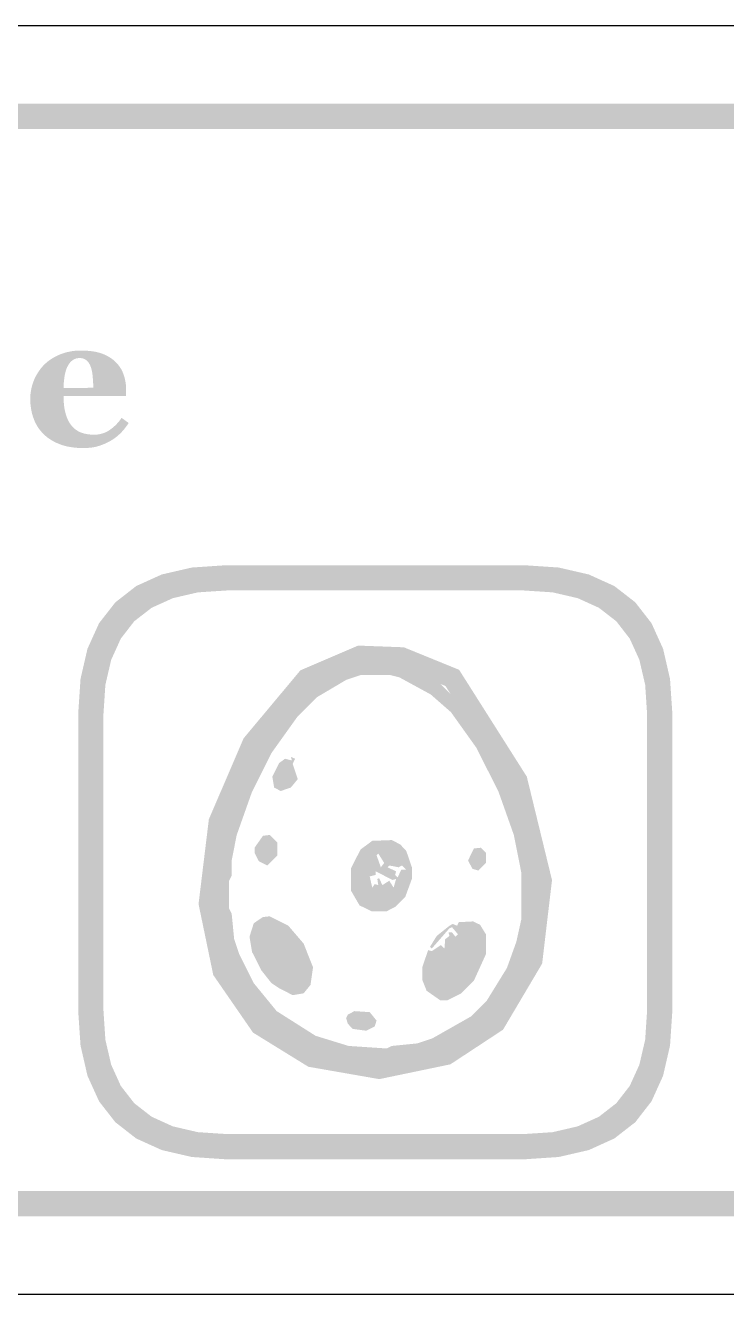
# Model space of a CAD drawing. Header units: millimetres. Extents: x 6 to 297, y 55 to 451.
# Drawn here: x 254.26 to 265.36, y 293.16 to 313.24 of the extents above; entities that cross this region are included whole.
import ezdxf

# ---------------------------------------------------------------- set-up
doc = ezdxf.new("R2010")
doc.units = ezdxf.units.MM
doc.layers.add('CUT', color=1, linetype='Continuous')
doc.layers.add('RASTER', color=7, linetype='Continuous')

msp = doc.modelspace()

# ---------------------------------------------------------------- hatches: boundary and pattern name
at = {"layer": 'RASTER'}
h = msp.add_hatch(color=7, dxfattribs=at)
h.paths.add_polyline_path([(208.2, 309.8), (208.234, 310.316), (208.337, 310.763), (208.509, 311.141), (208.75, 311.45), (209.059, 311.691), (209.438, 311.863), (209.884, 311.966), (210.4, 312), (267.6, 312), (268.116, 311.966), (268.563, 311.863), (268.941, 311.691), (269.25, 311.45), (269.491, 311.141), (269.663, 310.763), (269.766, 310.316), (269.8, 309.8), (269.8, 296.6), (269.766, 296.084), (269.662, 295.638), (269.491, 295.259), (269.25, 294.95), (268.941, 294.709), (268.563, 294.537), (268.116, 294.434), (267.6, 294.4), (210.4, 294.4), (209.884, 294.434), (209.438, 294.537), (209.059, 294.709), (208.75, 294.95), (208.509, 295.259), (208.337, 295.638), (208.234, 296.084), (208.2, 296.6)])
h.paths.add_polyline_path([(208.6, 309.8), (208.6, 296.6), (208.628, 296.178), (208.712, 295.813), (208.853, 295.503), (209.05, 295.25), (209.303, 295.053), (209.613, 294.912), (209.978, 294.828), (210.4, 294.8), (267.6, 294.8), (268.022, 294.828), (268.388, 294.912), (268.697, 295.053), (268.95, 295.25), (269.147, 295.503), (269.287, 295.813), (269.372, 296.178), (269.4, 296.6), (269.4, 309.8), (269.372, 310.222), (269.287, 310.588), (269.147, 310.897), (268.95, 311.15), (268.697, 311.347), (268.388, 311.488), (268.022, 311.572), (267.6, 311.6), (210.4, 311.6), (209.978, 311.572), (209.613, 311.488), (209.303, 311.347), (209.05, 311.15), (208.853, 310.897), (208.712, 310.588), (208.628, 310.222), (208.6, 309.8)], flags=0)
h = msp.add_hatch(color=7, dxfattribs=at)
h.paths.add_polyline_path([(255.898, 306.95), (255.885, 306.929), (255.871, 306.909), (255.856, 306.889), (255.841, 306.869), (255.825, 306.849), (255.809, 306.83), (255.792, 306.811), (255.774, 306.793), (255.755, 306.774), (255.736, 306.757), (255.717, 306.74), (255.696, 306.724), (255.676, 306.708), (255.654, 306.694), (255.632, 306.679), (255.609, 306.666), (255.585, 306.652), (255.56, 306.64), (255.535, 306.628), (255.51, 306.617), (255.486, 306.607), (255.461, 306.598), (255.436, 306.589), (255.411, 306.582), (255.385, 306.575), (255.359, 306.569), (255.331, 306.564), (255.303, 306.56), (255.273, 306.557), (255.243, 306.555), (255.212, 306.554), (255.18, 306.553), (255.127, 306.554), (255.075, 306.557), (255.026, 306.562), (254.978, 306.569), (254.932, 306.577), (254.888, 306.588), (254.846, 306.6), (254.806, 306.615), (254.767, 306.631), (254.73, 306.648), (254.695, 306.667), (254.662, 306.687), (254.63, 306.708), (254.6, 306.731), (254.572, 306.755), (254.546, 306.78), (254.521, 306.807), (254.498, 306.835), (254.476, 306.863), (254.456, 306.894), (254.438, 306.925), (254.421, 306.957), (254.406, 306.991), (254.393, 307.026), (254.381, 307.061), (254.37, 307.098), (254.362, 307.135), (254.355, 307.173), (254.349, 307.212), (254.345, 307.251), (254.343, 307.291), (254.342, 307.332), (254.343, 307.37), (254.345, 307.406), (254.35, 307.443), (254.356, 307.479), (254.363, 307.514), (254.373, 307.55), (254.384, 307.584), (254.397, 307.619), (254.411, 307.653), (254.427, 307.685), (254.445, 307.717), (254.463, 307.748), (254.484, 307.778), (254.505, 307.807), (254.528, 307.835), (254.553, 307.863), (254.579, 307.888), (254.606, 307.912), (254.635, 307.935), (254.666, 307.957), (254.698, 307.977), (254.732, 307.996), (254.767, 308.014), (254.804, 308.031), (254.843, 308.046), (254.882, 308.059), (254.923, 308.07), (254.965, 308.079), (255.008, 308.087), (255.052, 308.092), (255.097, 308.095), (255.143, 308.096), (255.193, 308.095), (255.241, 308.092), (255.287, 308.089), (255.33, 308.083), (255.371, 308.076), (255.41, 308.068), (255.446, 308.057), (255.48, 308.046), (255.512, 308.033), (255.543, 308.019), (255.573, 308.003), (255.601, 307.986), (255.627, 307.969), (255.652, 307.95), (255.676, 307.929), (255.698, 307.908), (255.719, 307.887), (255.737, 307.864), (255.755, 307.841), (255.771, 307.817), (255.785, 307.792), (255.798, 307.766), (255.81, 307.739), (255.82, 307.711), (255.829, 307.683), (255.837, 307.654), (255.843, 307.624), (255.849, 307.595), (255.853, 307.565), (255.856, 307.535), (255.858, 307.504), (255.858, 307.473), (255.858, 307.378), (254.868, 307.378), (254.87, 307.305), (254.875, 307.237), (254.884, 307.173), (254.897, 307.113), (254.913, 307.059), (254.933, 307.008), (254.957, 306.962), (254.984, 306.921), (255.015, 306.884), (255.05, 306.852), (255.09, 306.825), (255.133, 306.803), (255.182, 306.786), (255.234, 306.774), (255.29, 306.767), (255.351, 306.764), (255.385, 306.765), (255.418, 306.769), (255.451, 306.775), (255.482, 306.783), (255.513, 306.794), (255.542, 306.806), (255.571, 306.822), (255.599, 306.84), (255.626, 306.859), (255.652, 306.88), (255.677, 306.902), (255.701, 306.925), (255.724, 306.95), (255.746, 306.975), (255.766, 307.002), (255.786, 307.031)])
h.paths.add_polyline_path([(255.338, 307.507), (255.338, 307.529), (255.338, 307.551), (255.337, 307.573), (255.336, 307.596), (255.335, 307.618), (255.333, 307.641), (255.331, 307.664), (255.329, 307.687), (255.327, 307.709), (255.324, 307.731), (255.321, 307.751), (255.317, 307.771), (255.313, 307.789), (255.309, 307.806), (255.304, 307.823), (255.299, 307.838), (255.292, 307.854), (255.285, 307.87), (255.277, 307.885), (255.269, 307.898), (255.26, 307.911), (255.251, 307.922), (255.241, 307.932), (255.23, 307.942), (255.219, 307.95), (255.207, 307.957), (255.195, 307.963), (255.182, 307.968), (255.168, 307.972), (255.153, 307.975), (255.137, 307.976), (255.121, 307.977), (255.094, 307.975), (255.068, 307.97), (255.043, 307.961), (255.02, 307.948), (254.998, 307.932), (254.978, 307.913), (254.959, 307.889), (254.941, 307.863), (254.925, 307.832), (254.911, 307.797), (254.899, 307.758), (254.889, 307.715), (254.881, 307.668), (254.875, 307.616), (254.87, 307.561), (254.868, 307.501)], flags=0)
h = msp.add_hatch(color=7, dxfattribs=at)
h.paths.add_polyline_path([(255.1, 302.35), (255.137, 302.901), (255.247, 303.378), (255.43, 303.782), (255.688, 304.112), (256.018, 304.37), (256.422, 304.553), (256.899, 304.663), (257.45, 304.7), (262.15, 304.7), (262.701, 304.663), (263.178, 304.553), (263.582, 304.37), (263.913, 304.113), (264.17, 303.782), (264.353, 303.378), (264.463, 302.901), (264.5, 302.35), (264.5, 297.65), (264.463, 297.099), (264.353, 296.622), (264.17, 296.218), (263.913, 295.887), (263.582, 295.63), (263.178, 295.447), (262.701, 295.337), (262.15, 295.3), (257.45, 295.3), (256.899, 295.337), (256.422, 295.447), (256.018, 295.63), (255.687, 295.888), (255.43, 296.218), (255.247, 296.622), (255.137, 297.099), (255.1, 297.65)])
h.paths.add_polyline_path([(255.5, 302.35), (255.5, 297.65), (255.53, 297.193), (255.622, 296.797), (255.774, 296.462), (255.987, 296.188), (256.262, 295.974), (256.597, 295.822), (256.993, 295.73), (257.45, 295.7), (262.15, 295.7), (262.607, 295.73), (263.003, 295.822), (263.338, 295.974), (263.613, 296.188), (263.826, 296.462), (263.978, 296.797), (264.07, 297.193), (264.1, 297.65), (264.1, 302.35), (264.07, 302.807), (263.978, 303.203), (263.826, 303.538), (263.613, 303.813), (263.338, 304.026), (263.003, 304.178), (262.607, 304.27), (262.15, 304.3), (257.45, 304.3), (256.993, 304.27), (256.597, 304.178), (256.262, 304.026), (255.987, 303.813), (255.774, 303.538), (255.622, 303.203), (255.53, 302.807), (255.5, 302.35)], flags=0)
h = msp.add_hatch(color=7, dxfattribs=at)
h.paths.add_polyline_path([(259.529, 303.428), (260.252, 303.401), (261.126, 303.045), (262.197, 301.355), (262.596, 299.718), (262.44, 298.397), (261.821, 297.351), (260.988, 296.803), (259.863, 296.569), (258.741, 296.765), (257.866, 297.305), (257.237, 298.216), (257.004, 299.339), (257.167, 300.679), (257.716, 301.96), (258.616, 303.037)])
h.paths.add_polyline_path([(259.589, 303.105), (258.812, 302.773), (257.992, 301.791), (257.479, 300.595), (257.328, 299.353), (257.537, 298.344), (258.091, 297.542), (258.857, 297.069), (259.858, 296.895), (260.864, 297.104), (261.583, 297.577), (262.13, 298.501), (262.272, 299.698), (261.899, 301.229), (260.911, 302.788), (260.184, 303.083), (259.589, 303.105)], flags=0)
h = msp.add_hatch(color=7, dxfattribs=at)
h.paths.add_polyline_path([(259.51, 303.154), (260.102, 303.166), (260.343, 303.085), (260.837, 302.816), (261.28, 302.374), (261.561, 301.972), (261.871, 301.397), (262.152, 300.673), (262.313, 299.989), (262.313, 299.024), (262.273, 298.823), (262.072, 298.22), (261.883, 297.886), (261.4, 297.363), (261.159, 297.202), (260.785, 297.013), (260.182, 296.853), (259.458, 296.853), (259.257, 296.893), (258.775, 297.054), (258.36, 297.283), (257.999, 297.564), (257.757, 297.846), (257.407, 298.542), (257.287, 299.024), (257.287, 299.909), (257.327, 299.989), (257.367, 300.391), (257.488, 300.793), (257.838, 301.61), (258.159, 302.132), (258.602, 302.655), (259.044, 302.977)])
h.paths.add_polyline_path([(259.579, 302.965), (259.338, 302.884), (258.883, 302.615), (258.561, 302.293), (258.159, 301.73), (257.85, 301.115), (257.608, 300.432), (257.528, 300.029), (257.528, 299.788), (257.488, 299.708), (257.488, 299.265), (257.528, 299.185), (257.568, 298.783), (257.649, 298.542), (257.878, 298.087), (258.24, 297.645), (258.855, 297.255), (259.378, 297.094), (259.981, 297.054), (260.061, 297.094), (260.463, 297.134), (260.705, 297.215), (261.32, 297.564), (261.561, 297.806), (261.883, 298.328), (262.032, 298.743), (262.112, 299.105), (262.112, 299.828), (261.992, 300.432), (261.75, 301.115), (261.4, 301.811), (260.998, 302.374), (260.677, 302.655), (260.182, 302.925), (260.021, 302.965)], flags=0)
h.paths.add_polyline_path([(258.465, 301.666), (258.533, 301.638), (258.493, 301.557), (258.574, 301.316), (258.465, 301.183), (258.304, 301.127), (258.2, 301.183), (258.171, 301.356), (258.28, 301.57), (258.372, 301.638), (258.481, 301.61)], flags=0)
h.paths.add_polyline_path([(258.023, 300.419), (258.131, 300.432), (258.252, 300.311), (258.252, 300.11), (258.091, 299.949), (257.958, 300.017), (257.89, 300.15), (257.89, 300.23)], flags=0)
h.paths.add_polyline_path([(259.752, 300.339), (260.061, 300.351), (260.194, 300.283), (260.291, 300.178), (260.383, 299.909), (260.383, 299.748), (260.275, 299.454), (260.114, 299.294), (259.981, 299.225), (259.74, 299.225), (259.551, 299.318), (259.418, 299.547), (259.418, 299.909), (259.567, 300.202)], flags=0)
h.paths.add_polyline_path([(261.36, 300.218), (261.469, 300.23), (261.549, 300.15), (261.549, 299.989), (261.429, 299.869), (261.336, 299.897), (261.268, 300.029)], flags=0)
h.paths.add_polyline_path([(259.848, 300.138), (259.82, 300.11), (259.888, 299.921), (259.941, 299.989)], flags=0)
h.paths.add_polyline_path([(260.021, 299.949), (259.993, 299.921), (260.13, 299.856), (260.114, 299.8), (260.154, 299.76), (260.21, 299.881), (260.291, 299.881), (260.222, 299.949), (260.17, 299.921)], flags=0)
h.paths.add_polyline_path([(259.808, 299.856), (259.808, 299.8), (259.712, 299.776), (259.752, 299.599), (259.792, 299.655), (259.848, 299.639), (259.832, 299.736), (259.86, 299.748), (259.913, 299.639), (260.021, 299.708), (260.09, 299.599), (260.13, 299.736), (260.073, 299.72)], flags=0)
h.paths.add_polyline_path([(258.023, 299.133), (258.131, 299.145), (258.425, 298.996), (258.666, 298.714), (258.815, 298.34), (258.775, 298.059), (258.666, 297.926), (258.493, 297.898), (258.28, 298.007), (258.159, 298.087), (257.999, 298.288), (257.85, 298.582), (257.81, 298.823), (257.878, 299.036)], flags=0)
h.paths.add_polyline_path([(261.119, 299.052), (261.348, 299.064), (261.457, 299.012), (261.549, 298.863), (261.549, 298.542), (261.36, 298.127), (261.159, 297.926), (260.946, 297.818), (260.825, 297.818), (260.612, 297.967), (260.544, 298.139), (260.544, 298.34), (260.636, 298.61), (260.693, 298.594), (260.837, 298.69), (260.894, 298.634), (260.906, 298.783), (260.974, 298.835), (260.958, 298.891), (261.014, 298.891), (261.067, 298.823), (261.107, 298.863), (261.014, 298.972), (260.974, 298.956), (260.693, 298.634), (260.665, 298.662), (260.773, 298.835), (260.974, 298.996), (261.026, 299.024), (261.095, 298.996)], flags=0)
h.paths.add_polyline_path([(259.47, 297.645), (259.712, 297.629), (259.82, 297.496), (259.792, 297.404), (259.659, 297.335), (259.446, 297.363), (259.366, 297.444), (259.338, 297.536), (259.366, 297.589)], flags=0)

# ---------------------------------------------------------------- linework, layer by layer
at = {"layer": 'CUT'}
for points in [[(209.999, 313.24), (268.001, 313.24)], [(268.001, 293.16), (209.999, 293.16)]]:
    msp.add_lwpolyline(points, dxfattribs=at)

doc.saveas('drawing.dxf')
